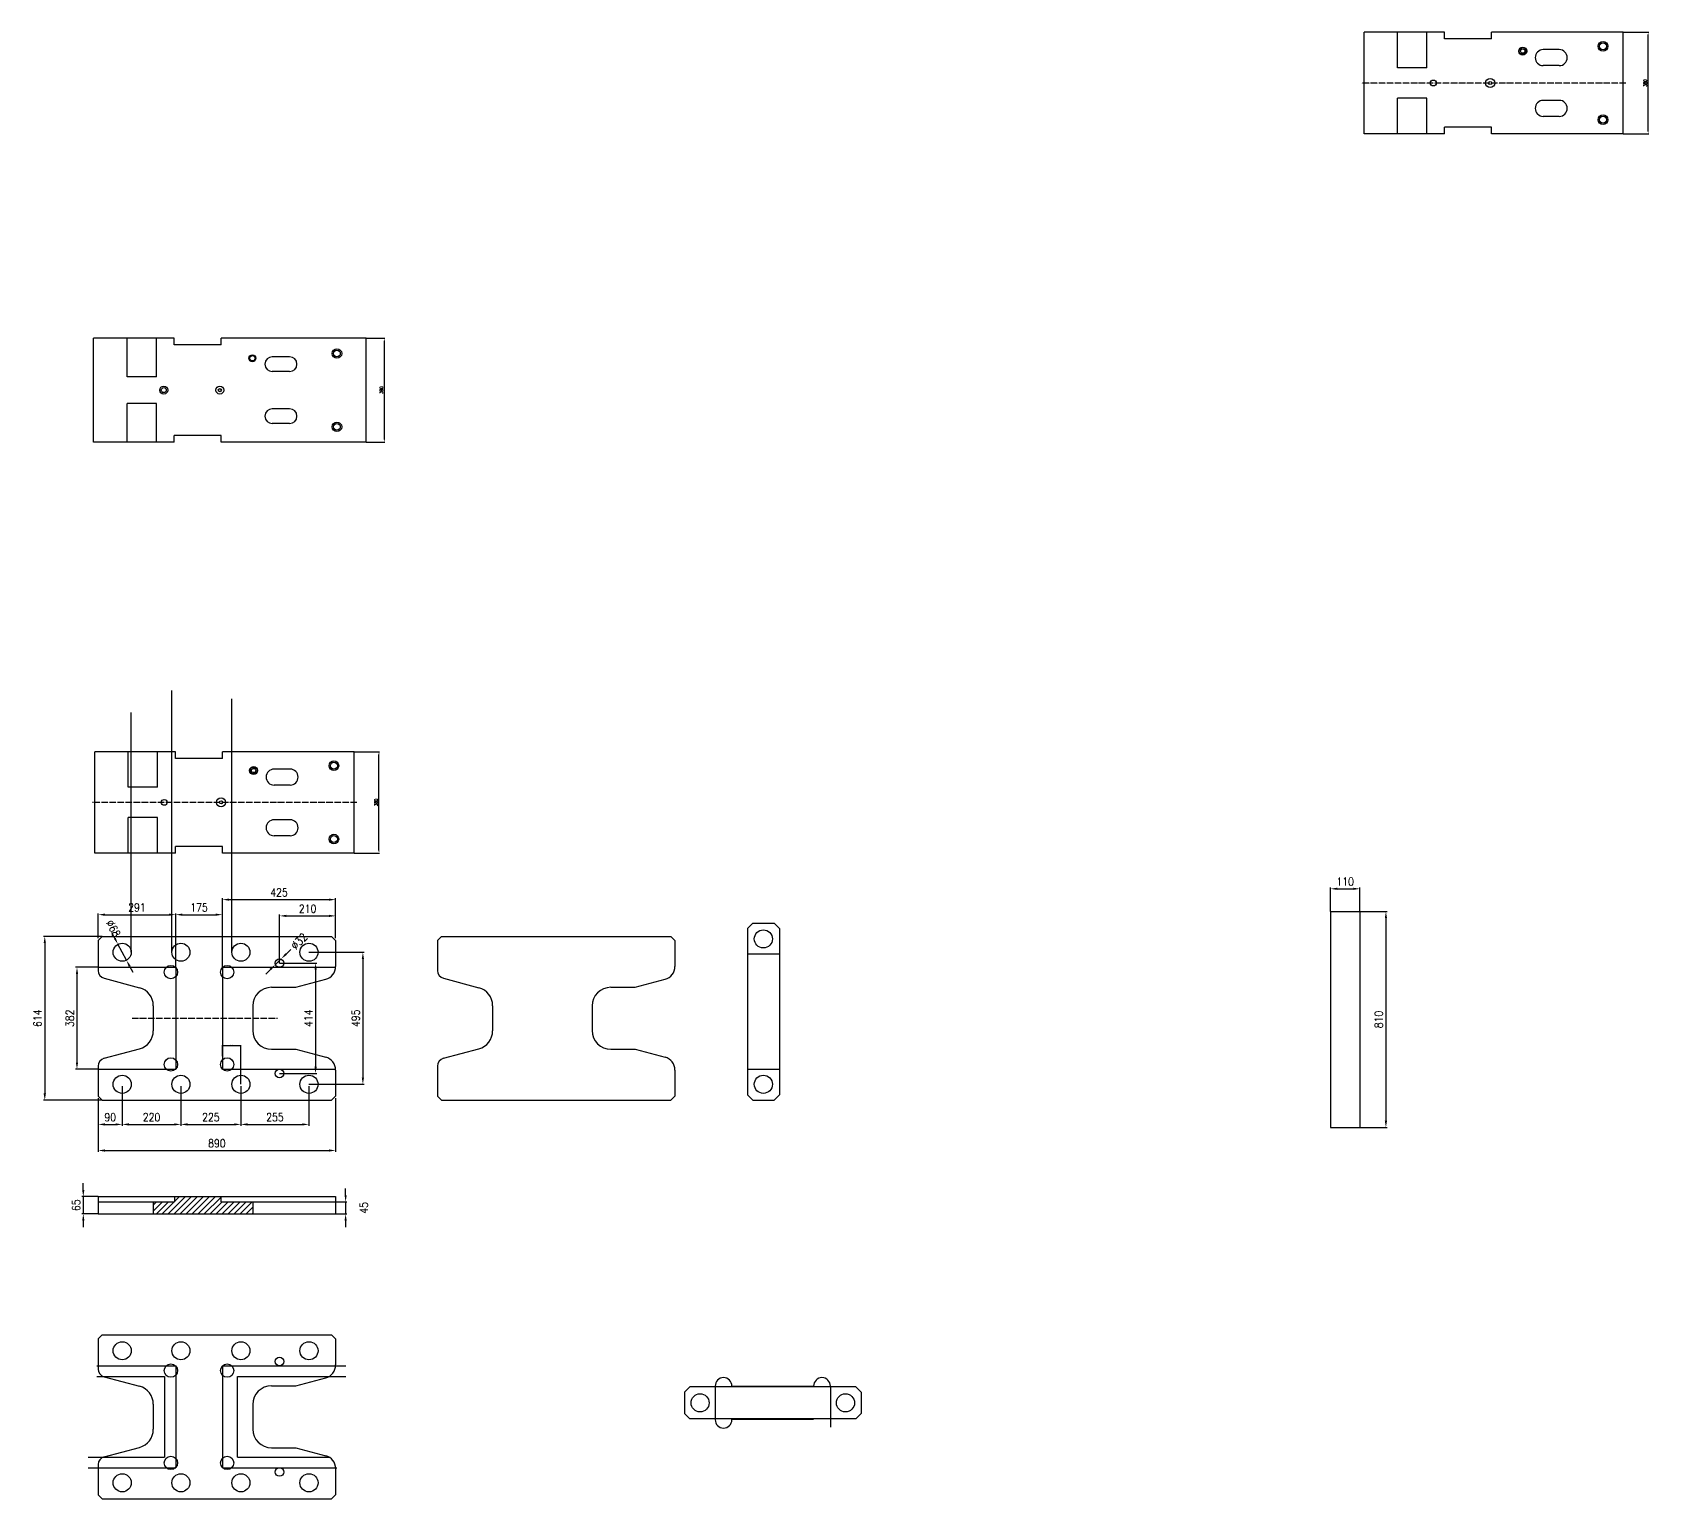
# Model space of a CAD drawing. Header units: millimetres. Extents: x 5342 to 26528, y -1153 to 6041.
# Drawn here: x 10104 to 16163, y 544 to 6041 of the extents above; entities that cross this region are included whole.
import ezdxf

# ---------------------------------------------------------------- set-up
doc = ezdxf.new("R2010")
doc.units = ezdxf.units.MM
doc.linetypes.add('ACAD_ISO04W100', pattern=[30, 24, -3, 0, -3])
doc.layers.add('7', color=7, linetype='Continuous')
doc.layers.add('AM_5', color=3, linetype='Continuous', lineweight=25)
doc.styles.add('HS', font='romans.shx', dxfattribs={"width": 0.85})
doc.styles.get("Standard").update_dxf_attribs({"font": 'arial.ttf'})
doc.dimstyles.new('ISO-25$0', dxfattribs={"dimtxt": 2.5, "dimasz": 2.5, "dimexe": 1.25, "dimexo": 0.625, "dimtad": 1, "dimtxsty": 'Standard', "dimcen": 2.5, "dimadec": 0, "dimazin": 0, "dimtfac": 1, "dimtmove": 0, "dimatfit": 3, "dimfxl": 1, "dimarcsym": 0})
doc.dimstyles.new('Standard$0', dxfattribs={"dimscale": 12, "dimtxt": 3, "dimasz": 2.5, "dimexe": 0.5, "dimexo": 0, "dimgap": 1.2, "dimtad": 1, "dimdsep": 46, "dimtxsty": 'HS', "dimcen": 1, "dimclrd": 3, "dimclre": 3, "dimclrt": 4, "dimazin": 2, "dimtfac": 1, "dimtmove": 2, "dimatfit": 1, "dimfxl": 1, "dimtolj": 1, "dimtzin": 0, "dimarcsym": 0})
doc.dimstyles.new('Standard$3', dxfattribs={"dimscale": 12, "dimtxt": 3, "dimasz": 2.5, "dimexe": 0.5, "dimexo": 0, "dimgap": 1.2, "dimtad": 1, "dimdsep": 46, "dimtxsty": 'HS', "dimcen": 1, "dimclrd": 3, "dimclre": 3, "dimclrt": 4, "dimazin": 2, "dimtfac": 1, "dimtmove": 2, "dimatfit": 1, "dimfxl": 1, "dimtolj": 1, "dimtzin": 0, "dimarcsym": 0})

# ---------------------------------------------------------------- blocks, each defined once
blk = doc.blocks.new('*D24')
at = {"layer": '7', "color": 3, "lineweight": -2, "transparency": 16777216}
for p, q in [((10441, 2089.7), (10441, 1941.7)), ((10351, 2044.7), (10351, 1941.7)), ((10376, 1946.7), (10416, 1946.7))]:
    blk.add_line(p, q, dxfattribs=at)
at = {"layer": '7', "color": 3, "transparency": 16777216}
for points in [[(10376, 1950.9), (10376, 1942.6), (10351, 1946.7)], [(10416, 1950.9), (10416, 1942.6), (10441, 1946.7)]]:
    blk.add_solid(points, dxfattribs=at)
at = {"layer": 'Defpoints', "color": 0, "transparency": 16777216}
for p in [(10441, 2089.7), (10351, 2044.7), (10441, 1946.7)]:
    blk.add_point(p, dxfattribs=at)
at = {"layer": '7', "color": 4, "transparency": 16777216, "insert": (10396, 1973.7), "char_height": 30, "attachment_point": 5, "style": 'HS'}
blk.add_mtext('\\A1;90', dxfattribs=at)
blk = doc.blocks.new('*D25')
at = {"layer": '7', "color": 3, "lineweight": -2, "transparency": 16777216}
for p, q in [((10661, 2089.7), (10661, 1941.7)), ((10886, 2089.7), (10886, 1941.7)), ((10686, 1946.7), (10861, 1946.7))]:
    blk.add_line(p, q, dxfattribs=at)
at = {"layer": '7', "color": 3, "transparency": 16777216}
for points in [[(10686, 1950.9), (10686, 1942.6), (10661, 1946.7)], [(10861, 1950.9), (10861, 1942.6), (10886, 1946.7)]]:
    blk.add_solid(points, dxfattribs=at)
at = {"layer": 'Defpoints', "color": 0, "transparency": 16777216}
for p in [(10661, 2089.7), (10886, 2089.7), (10886, 1946.7)]:
    blk.add_point(p, dxfattribs=at)
at = {"layer": '7', "color": 4, "transparency": 16777216, "insert": (10773.5, 1973.7), "char_height": 30, "attachment_point": 5, "style": 'HS'}
blk.add_mtext('\\A1;225', dxfattribs=at)
blk = doc.blocks.new('*D26')
at = {"layer": '7', "color": 3, "lineweight": -2, "transparency": 16777216}
for p, q in [((10886, 2089.7), (10886, 1941.7)), ((11141, 2089.7), (11141, 1941.7)), ((10911, 1946.7), (11116, 1946.7))]:
    blk.add_line(p, q, dxfattribs=at)
at = {"layer": '7', "color": 3, "transparency": 16777216}
for points in [[(10911, 1950.9), (10911, 1942.6), (10886, 1946.7)], [(11116, 1950.9), (11116, 1942.6), (11141, 1946.7)]]:
    blk.add_solid(points, dxfattribs=at)
at = {"layer": 'Defpoints', "color": 0, "transparency": 16777216}
for p in [(10886, 2089.7), (11141, 2089.7), (11141, 1946.7)]:
    blk.add_point(p, dxfattribs=at)
at = {"layer": '7', "color": 4, "transparency": 16777216, "insert": (11013.5, 1973.7), "char_height": 30, "attachment_point": 5, "style": 'HS'}
blk.add_mtext('\\A1;255', dxfattribs=at)
blk = doc.blocks.new('*D27')
at = {"layer": '7', "color": 3, "lineweight": -2, "transparency": 16777216}
for p, q in [((10351, 2044.7), (10351, 1843.9)), ((11241, 2044.7), (11241, 1843.9)), ((10376, 1848.9), (11216, 1848.9))]:
    blk.add_line(p, q, dxfattribs=at)
at = {"layer": '7', "color": 3, "transparency": 16777216}
for points in [[(10376, 1853.1), (10376, 1844.7), (10351, 1848.9)], [(11216, 1853.1), (11216, 1844.7), (11241, 1848.9)]]:
    blk.add_solid(points, dxfattribs=at)
at = {"layer": 'Defpoints', "color": 0, "transparency": 16777216}
for p in [(10351, 2044.7), (11241, 2044.7), (11241, 1848.9)]:
    blk.add_point(p, dxfattribs=at)
at = {"layer": '7', "color": 4, "transparency": 16777216, "insert": (10796, 1875.9), "char_height": 30, "attachment_point": 5, "style": 'HS'}
blk.add_mtext('\\A1;890', dxfattribs=at)
blk = doc.blocks.new('*D28')
at = {"layer": '7', "color": 3, "lineweight": -2, "transparency": 16777216}
for p, q in [((11014.5, 2545.5), (11037.4, 2567.9)), ((11055.3, 2585.4), (11073.1, 2602.9)), ((10996.7, 2528), (10978.8, 2510.5))]:
    blk.add_line(p, q, dxfattribs=at)
at = {"layer": '7', "color": 3, "transparency": 16777216}
for points in [[(10993.8, 2531), (10999.6, 2525), (11014.5, 2545.5)], [(11052.3, 2588.4), (11058.2, 2582.4), (11037.4, 2567.9)]]:
    blk.add_solid(points, dxfattribs=at)
at = {"layer": 'Defpoints', "color": 0, "transparency": 16777216}
for p in [(11014.5, 2545.5), (11037.4, 2567.9)]:
    blk.add_point(p, dxfattribs=at)
at = {"layer": '7', "color": 4, "transparency": 16777216, "insert": (11104.2, 2633.4), "char_height": 30, "attachment_point": 5, "rotation": 44.42429, "style": 'HS'}
blk.add_mtext('\\A1;∅32', dxfattribs=at)
blk = doc.blocks.new('德克200B')
at = {"layer": '7'}
for p, q in [((82063.1, -3506.8), (82607.1, -3506.8)), ((82063.1, -3506.8), (82063.1, -3896.8)), ((82607.1, -3506.8), (82607.1, -3531.8)), ((82783.1, -3506.8), (83085.1, -3506.8)), ((82783.1, -3506.8), (82783.1, -3531.8)), ((82850.1, -3506.8), (82850.1, -3651.3)), ((82960.1, -3506.8), (82960.1, -3651.3)), ((83085.1, -3506.8), (83085.1, -3896.8)), ((82607.1, -3531.8), (82783.1, -3531.8)), ((82350.6, -3576.8), (82415.6, -3576.8)), ((82350.6, -3631.8), (82415.6, -3631.8)), ((82850.1, -3651.3), (82960.1, -3651.3)), ((82850.1, -3752.3), (82960.1, -3752.3)), ((82850.1, -3752.3), (82850.1, -3896.8)), ((82960.1, -3752.3), (82960.1, -3896.8)), ((82350.6, -3771.8), (82415.6, -3771.8)), ((82350.6, -3826.8), (82415.6, -3826.8)), ((82607.1, -3871.8), (82783.1, -3871.8)), ((82607.1, -3871.8), (82607.1, -3896.8)), ((82783.1, -3871.8), (82783.1, -3896.8)), ((82063.1, -3896.8), (82607.1, -3896.8)), ((82783.1, -3896.8), (83085.1, -3896.8))]:
    blk.add_line(p, q, dxfattribs=at)
for centre, radius in [((82173.1, -3564.3), 18), ((82173.1, -3564.3), 12.5), ((82612.1, -3701.8), 15), ((82612.1, -3701.8), 5.75), ((82822.1, -3701.8), 15), ((82822.1, -3701.8), 9.4), ((82490.1, -3821.3), 13), ((82490.1, -3821.3), 10), ((82173.1, -3839.3), 18), ((82173.1, -3839.3), 12.5)]:
    blk.add_circle(centre, radius, dxfattribs=at)
for centre, start, end in [((82350.6, -3604.3), 90, 270), ((82415.6, -3604.3), 270, 90), ((82350.6, -3799.3), 90, 270), ((82415.6, -3799.3), 270, 90)]:
    blk.add_arc(centre, 27.5, start, end, dxfattribs=at)
blk = doc.blocks.new('*D29')
at = {"layer": '7', "color": 3, "lineweight": -2, "transparency": 16777216}
for p, q in [((10441, 2089.7), (10441, 1941.7)), ((10661, 2089.7), (10661, 1941.7)), ((10466, 1946.7), (10636, 1946.7))]:
    blk.add_line(p, q, dxfattribs=at)
at = {"layer": '7', "color": 3, "transparency": 16777216}
for points in [[(10466, 1950.9), (10466, 1942.6), (10441, 1946.7)], [(10636, 1950.9), (10636, 1942.6), (10661, 1946.7)]]:
    blk.add_solid(points, dxfattribs=at)
at = {"layer": 'Defpoints', "color": 0, "transparency": 16777216}
for p in [(10441, 2089.7), (10661, 2089.7), (10661, 1946.7)]:
    blk.add_point(p, dxfattribs=at)
at = {"layer": '7', "color": 4, "transparency": 16777216, "insert": (10551, 1973.7), "char_height": 30, "attachment_point": 5, "style": 'HS'}
blk.add_mtext('\\A1;220', dxfattribs=at)
blk = doc.blocks.new('*D30')
at = {"layer": '7', "color": 3, "lineweight": -2, "transparency": 16777216}
for p, q in [((11031, 2551.7), (11031, 2733.5)), ((11056, 2728.5), (11216, 2728.5)), ((11241, 2644.7), (11241, 2733.5))]:
    blk.add_line(p, q, dxfattribs=at)
at = {"layer": '7', "color": 3, "transparency": 16777216}
for points in [[(11056, 2732.7), (11056, 2724.4), (11031, 2728.5)], [(11216, 2732.7), (11216, 2724.4), (11241, 2728.5)]]:
    blk.add_solid(points, dxfattribs=at)
at = {"layer": 'Defpoints', "color": 0, "transparency": 16777216}
for p in [(11241, 2728.5), (11241, 2644.7), (11031, 2551.7)]:
    blk.add_point(p, dxfattribs=at)
at = {"layer": '7', "color": 4, "transparency": 16777216, "insert": (11136, 2755.5), "char_height": 30, "attachment_point": 5, "style": 'HS'}
blk.add_mtext('\\A1;210', dxfattribs=at)
blk = doc.blocks.new('*D31')
at = {"layer": '7', "color": 3, "lineweight": -2, "transparency": 16777216}
for p, q in [((10641.5, 2535.7), (10641.5, 2738.1)), ((10666.5, 2733.1), (10791.5, 2733.1)), ((10816.5, 2535.7), (10816.5, 2738.1))]:
    blk.add_line(p, q, dxfattribs=at)
at = {"layer": '7', "color": 3, "transparency": 16777216}
for points in [[(10666.5, 2737.3), (10666.5, 2728.9), (10641.5, 2733.1)], [(10791.5, 2737.3), (10791.5, 2728.9), (10816.5, 2733.1)]]:
    blk.add_solid(points, dxfattribs=at)
at = {"layer": 'Defpoints', "color": 0, "transparency": 16777216}
for p in [(10816.5, 2733.1), (10641.5, 2535.7), (10816.5, 2535.7)]:
    blk.add_point(p, dxfattribs=at)
at = {"layer": '7', "color": 4, "transparency": 16777216, "insert": (10729, 2760.1), "char_height": 30, "attachment_point": 5, "style": 'HS'}
blk.add_mtext('\\A1;175', dxfattribs=at)
blk = doc.blocks.new('*D32')
at = {"layer": '7', "color": 3, "lineweight": -2, "transparency": 16777216}
for p, q in [((10413.3, 2644.3), (10401.6, 2666.4)), ((10456.9, 2562.2), (10425, 2622.2)), ((10468.6, 2540.1), (10480.4, 2518))]:
    blk.add_line(p, q, dxfattribs=at)
at = {"layer": '7', "color": 3, "transparency": 16777216}
for points in [[(10417, 2646.3), (10409.6, 2642.4), (10425, 2622.2)], [(10472.3, 2542), (10465, 2538.1), (10456.9, 2562.2)]]:
    blk.add_solid(points, dxfattribs=at)
at = {"layer": 'Defpoints', "color": 0, "transparency": 16777216}
for p in [(10425, 2622.2), (10456.9, 2562.2)]:
    blk.add_point(p, dxfattribs=at)
at = {"layer": '7', "color": 4, "transparency": 16777216, "insert": (10407.8, 2681.1), "char_height": 30, "attachment_point": 5, "rotation": 297.97072, "style": 'HS'}
blk.add_mtext('\\A1;∅68', dxfattribs=at)
blk = doc.blocks.new('*D33')
at = {"layer": '7', "color": 3, "lineweight": -2, "transparency": 16777216}
for p, q in [((10351, 2644.7), (10351, 2738.1)), ((10376, 2733.1), (10616.5, 2733.1)), ((10641.5, 2535.7), (10641.5, 2738.1))]:
    blk.add_line(p, q, dxfattribs=at)
at = {"layer": '7', "color": 3, "transparency": 16777216}
for points in [[(10376, 2737.3), (10376, 2728.9), (10351, 2733.1)], [(10616.5, 2737.3), (10616.5, 2728.9), (10641.5, 2733.1)]]:
    blk.add_solid(points, dxfattribs=at)
at = {"layer": 'Defpoints', "color": 0, "transparency": 16777216}
for p in [(10641.5, 2733.1), (10351, 2644.7), (10641.5, 2535.7)]:
    blk.add_point(p, dxfattribs=at)
at = {"layer": '7', "color": 4, "transparency": 16777216, "insert": (10496.2, 2760.1), "char_height": 30, "attachment_point": 5, "style": 'HS'}
blk.add_mtext('\\A1;291', dxfattribs=at)
blk = doc.blocks.new('*D34')
at = {"layer": '7', "color": 3, "lineweight": -2, "transparency": 16777216}
for p, q in [((10816.5, 2535.7), (10816.5, 2794.5)), ((10841.5, 2789.5), (11216, 2789.5)), ((11241, 2644.7), (11241, 2794.5))]:
    blk.add_line(p, q, dxfattribs=at)
at = {"layer": '7', "color": 3, "transparency": 16777216}
for points in [[(10841.5, 2793.6), (10841.5, 2785.3), (10816.5, 2789.5)], [(11216, 2793.6), (11216, 2785.3), (11241, 2789.5)]]:
    blk.add_solid(points, dxfattribs=at)
at = {"layer": 'Defpoints', "color": 0, "transparency": 16777216}
for p in [(11241, 2789.5), (11241, 2644.7), (10816.5, 2535.7)]:
    blk.add_point(p, dxfattribs=at)
at = {"layer": '7', "color": 4, "transparency": 16777216, "insert": (11028.7, 2816.5), "char_height": 30, "attachment_point": 5, "style": 'HS'}
blk.add_mtext('\\A1;425', dxfattribs=at)
blk = doc.blocks.new('*D35')
at = {"layer": '7', "color": 3, "lineweight": -2, "transparency": 16777216}
for p, q in [((11141, 2592.2), (11348.2, 2592.2)), ((11343.2, 2567.2), (11343.2, 2122.2)), ((11141, 2097.2), (11348.2, 2097.2))]:
    blk.add_line(p, q, dxfattribs=at)
at = {"layer": '7', "color": 3, "transparency": 16777216}
for points in [[(11339.1, 2567.2), (11347.4, 2567.2), (11343.2, 2592.2)], [(11339.1, 2122.2), (11347.4, 2122.2), (11343.2, 2097.2)]]:
    blk.add_solid(points, dxfattribs=at)
at = {"layer": 'Defpoints', "color": 0, "transparency": 16777216}
for p in [(11141, 2592.2), (11141, 2097.2), (11343.2, 2097.2)]:
    blk.add_point(p, dxfattribs=at)
at = {"layer": '7', "color": 4, "transparency": 16777216, "insert": (11316.2, 2344.7), "char_height": 30, "attachment_point": 5, "rotation": 90, "style": 'HS'}
blk.add_mtext('\\A1;495', dxfattribs=at)
blk = doc.blocks.new('*D36')
at = {"layer": '7', "color": 3, "lineweight": -2, "transparency": 16777216}
for p, q in [((10351, 2535.7), (10266.4, 2535.7)), ((10271.4, 2510.7), (10271.4, 2178.7)), ((10351, 2153.7), (10266.4, 2153.7))]:
    blk.add_line(p, q, dxfattribs=at)
at = {"layer": '7', "color": 3, "transparency": 16777216}
for points in [[(10267.3, 2510.7), (10275.6, 2510.7), (10271.4, 2535.7)], [(10267.3, 2178.7), (10275.6, 2178.7), (10271.4, 2153.7)]]:
    blk.add_solid(points, dxfattribs=at)
at = {"layer": 'Defpoints', "color": 0, "transparency": 16777216}
for p in [(10351, 2535.7), (10271.4, 2153.7), (10351, 2153.7)]:
    blk.add_point(p, dxfattribs=at)
at = {"layer": '7', "color": 4, "transparency": 16777216, "insert": (10244.4, 2344.7), "char_height": 30, "attachment_point": 5, "rotation": 90, "style": 'HS'}
blk.add_mtext('\\A1;382', dxfattribs=at)
blk = doc.blocks.new('*D37')
at = {"layer": '7', "color": 3, "lineweight": -2, "transparency": 16777216}
for p, q in [((11278.5, 1681.1), (11278.5, 1706.1)), ((11241, 1656.1), (11283.5, 1656.1)), ((11278.5, 1656.1), (11278.5, 1611.1)), ((11241, 1611.1), (11283.5, 1611.1)), ((11278.5, 1586.1), (11278.5, 1561.1))]:
    blk.add_line(p, q, dxfattribs=at)
at = {"layer": '7', "color": 3, "transparency": 16777216}
for points in [[(11274.4, 1681.1), (11282.7, 1681.1), (11278.5, 1656.1)], [(11274.4, 1586.1), (11282.7, 1586.1), (11278.5, 1611.1)]]:
    blk.add_solid(points, dxfattribs=at)
at = {"layer": 'Defpoints', "color": 0, "transparency": 16777216}
for p in [(11241, 1656.1), (11241, 1611.1), (11278.5, 1611.1)]:
    blk.add_point(p, dxfattribs=at)
at = {"layer": '7', "color": 4, "transparency": 16777216, "insert": (11346.5, 1633.6), "char_height": 30, "attachment_point": 5, "rotation": 90, "style": 'HS'}
blk.add_mtext('\\A1;45', dxfattribs=at)
blk = doc.blocks.new('*D38')
at = {"layer": '7', "color": 3, "lineweight": -2, "transparency": 16777216}
for p, q in [((10295.1, 1701.1), (10295.1, 1726.1)), ((10351, 1676.1), (10290.1, 1676.1)), ((10295.1, 1676.1), (10295.1, 1611.1)), ((10351, 1611.1), (10290.1, 1611.1)), ((10295.1, 1586.1), (10295.1, 1561.1))]:
    blk.add_line(p, q, dxfattribs=at)
at = {"layer": '7', "color": 3, "transparency": 16777216}
for points in [[(10290.9, 1701.1), (10299.3, 1701.1), (10295.1, 1676.1)], [(10290.9, 1586.1), (10299.3, 1586.1), (10295.1, 1611.1)]]:
    blk.add_solid(points, dxfattribs=at)
at = {"layer": 'Defpoints', "color": 0, "transparency": 16777216}
for p in [(10351, 1676.1), (10295.1, 1611.1), (10351, 1611.1)]:
    blk.add_point(p, dxfattribs=at)
at = {"layer": '7', "color": 4, "transparency": 16777216, "insert": (10268.1, 1643.6), "char_height": 30, "attachment_point": 5, "rotation": 90, "style": 'HS'}
blk.add_mtext('\\A1;65', dxfattribs=at)
blk = doc.blocks.new('*D39')
at = {"layer": '7', "color": 3, "lineweight": -2, "transparency": 16777216}
for p, q in [((10366, 2651.7), (10145.7, 2651.7)), ((10150.7, 2626.7), (10150.7, 2062.7)), ((10366, 2037.7), (10145.7, 2037.7))]:
    blk.add_line(p, q, dxfattribs=at)
at = {"layer": '7', "color": 3, "transparency": 16777216}
for points in [[(10146.5, 2626.7), (10154.9, 2626.7), (10150.7, 2651.7)], [(10146.5, 2062.7), (10154.9, 2062.7), (10150.7, 2037.7)]]:
    blk.add_solid(points, dxfattribs=at)
at = {"layer": 'Defpoints', "color": 0, "transparency": 16777216}
for p in [(10366, 2651.7), (10150.7, 2037.7), (10366, 2037.7)]:
    blk.add_point(p, dxfattribs=at)
at = {"layer": '7', "color": 4, "transparency": 16777216, "insert": (10123.7, 2344.7), "char_height": 30, "attachment_point": 5, "rotation": 90, "style": 'HS'}
blk.add_mtext('\\A1;614', dxfattribs=at)
blk = doc.blocks.new('*D40')
at = {"layer": '7', "color": 3, "lineweight": -2, "transparency": 16777216}
for p, q in [((11310.5, 3344.1), (11405.6, 3344.1)), ((11403.6, 2974.1), (11403.6, 3334.1)), ((11310.5, 2964.1), (11405.6, 2964.1))]:
    blk.add_line(p, q, dxfattribs=at)
at = {"layer": '7', "color": 3, "transparency": 16777216}
for points in [[(11402, 3334.1), (11405.3, 3334.1), (11403.6, 3344.1)], [(11402, 2974.1), (11405.3, 2974.1), (11403.6, 2964.1)]]:
    blk.add_solid(points, dxfattribs=at)
at = {"layer": 'Defpoints', "color": 0, "transparency": 16777216}
for p in [(11310.5, 3344.1), (11403.6, 3344.1), (11310.5, 2964.1)]:
    blk.add_point(p, dxfattribs=at)
at = {"layer": '7', "color": 4, "transparency": 16777216, "insert": (11392.8, 3154.1), "char_height": 12, "attachment_point": 5, "rotation": 90, "style": 'HS'}
blk.add_mtext('\\A1;380', dxfattribs=at)
blk = doc.blocks.new('*D41')
at = {"layer": '7', "color": 3, "lineweight": -2, "transparency": 16777216}
for p, q in [((11031, 2551.7), (11171, 2551.7)), ((11166, 2526.7), (11166, 2162.7)), ((11031, 2137.7), (11171, 2137.7))]:
    blk.add_line(p, q, dxfattribs=at)
at = {"layer": '7', "color": 3, "transparency": 16777216}
for points in [[(11161.8, 2526.7), (11170.2, 2526.7), (11166, 2551.7)], [(11161.8, 2162.7), (11170.2, 2162.7), (11166, 2137.7)]]:
    blk.add_solid(points, dxfattribs=at)
at = {"layer": 'Defpoints', "color": 0, "transparency": 16777216}
for p in [(11031, 2551.7), (11031, 2137.7), (11166, 2137.7)]:
    blk.add_point(p, dxfattribs=at)
at = {"layer": '7', "color": 4, "transparency": 16777216, "insert": (11139, 2344.7), "char_height": 30, "attachment_point": 5, "rotation": 90, "style": 'HS'}
blk.add_mtext('\\A1;414', dxfattribs=at)
blk = doc.blocks.new('*D42')
at = {"layer": '7', "color": 3, "lineweight": -2, "transparency": 16777216}
for p, q in [((16068.2, 6041.1), (16163.4, 6041.1)), ((16161.4, 5671.1), (16161.4, 6031.1)), ((16068.2, 5661.1), (16163.4, 5661.1))]:
    blk.add_line(p, q, dxfattribs=at)
at = {"layer": '7', "color": 3, "transparency": 16777216}
for points in [[(16159.7, 6031.1), (16163.1, 6031.1), (16161.4, 6041.1)], [(16159.7, 5671.1), (16163.1, 5671.1), (16161.4, 5661.1)]]:
    blk.add_solid(points, dxfattribs=at)
at = {"layer": 'Defpoints', "color": 0, "transparency": 16777216}
for p in [(16068.2, 6041.1), (16161.4, 6041.1), (16068.2, 5661.1)]:
    blk.add_point(p, dxfattribs=at)
at = {"layer": '7', "color": 4, "transparency": 16777216, "insert": (16150.6, 5851.1), "char_height": 12, "attachment_point": 5, "rotation": 90, "style": 'HS'}
blk.add_mtext('\\A1;380', dxfattribs=at)
blk = doc.blocks.new('*D55')
at = {"layer": '7', "color": 3, "lineweight": -2, "transparency": 16777216}
for p, q in [((11356, 4894.5), (11425.3, 4894.5)), ((11423.3, 4884.5), (11423.3, 4514.5)), ((11356, 4504.5), (11425.3, 4504.5))]:
    blk.add_line(p, q, dxfattribs=at)
at = {"layer": '7', "color": 3, "transparency": 16777216}
for points in [[(11421.6, 4884.5), (11425, 4884.5), (11423.3, 4894.5)], [(11421.6, 4514.5), (11425, 4514.5), (11423.3, 4504.5)]]:
    blk.add_solid(points, dxfattribs=at)
at = {"layer": 'Defpoints', "color": 0, "transparency": 16777216}
for p in [(11356, 4894.5), (11356, 4504.5), (11423.3, 4504.5)]:
    blk.add_point(p, dxfattribs=at)
at = {"layer": '7', "color": 4, "transparency": 16777216, "insert": (11412.5, 4699.5), "char_height": 12, "attachment_point": 5, "rotation": 90, "style": 'HS'}
blk.add_mtext('\\A1;390', dxfattribs=at)
blk = doc.blocks.new('*D72')
at = {"layer": '7', "color": 3, "lineweight": -2, "transparency": 16777216}
for p, q in [((14970.7, 2745.2), (14970.7, 2835.1)), ((14995.7, 2830.1), (15055.7, 2830.1)), ((15080.7, 2745.2), (15080.7, 2835.1))]:
    blk.add_line(p, q, dxfattribs=at)
at = {"layer": '7', "color": 3, "transparency": 16777216}
for points in [[(14995.7, 2834.3), (14995.7, 2826), (14970.7, 2830.1)], [(15055.7, 2834.3), (15055.7, 2826), (15080.7, 2830.1)]]:
    blk.add_solid(points, dxfattribs=at)
at = {"layer": 'Defpoints', "color": 0, "transparency": 16777216}
for p in [(15080.7, 2830.1), (14970.7, 2745.2), (15080.7, 2745.2)]:
    blk.add_point(p, dxfattribs=at)
at = {"layer": '7', "color": 4, "transparency": 16777216, "insert": (15025.7, 2857.1), "char_height": 30, "attachment_point": 5, "style": 'HS'}
blk.add_mtext('\\A1;110', dxfattribs=at)
blk = doc.blocks.new('*D73')
at = {"layer": '7', "color": 3, "lineweight": -2, "transparency": 16777216}
for p, q in [((15080.7, 2745.2), (15183.4, 2745.2)), ((15178.4, 2720.2), (15178.4, 1960.2)), ((15080.7, 1935.2), (15183.4, 1935.2))]:
    blk.add_line(p, q, dxfattribs=at)
at = {"layer": '7', "color": 3, "transparency": 16777216}
for points in [[(15174.2, 2720.2), (15182.5, 2720.2), (15178.4, 2745.2)], [(15174.2, 1960.2), (15182.5, 1960.2), (15178.4, 1935.2)]]:
    blk.add_solid(points, dxfattribs=at)
at = {"layer": 'Defpoints', "color": 0, "transparency": 16777216}
for p in [(15080.7, 2745.2), (15080.7, 1935.2), (15178.4, 1935.2)]:
    blk.add_point(p, dxfattribs=at)
at = {"layer": '7', "color": 4, "transparency": 16777216, "insert": (15151.4, 2340.2), "char_height": 30, "attachment_point": 5, "rotation": 90, "style": 'HS'}
blk.add_mtext('\\A1;810', dxfattribs=at)
blk = doc.blocks.new('*D125')
at = {"layer": 'AM_5', "color": 0, "lineweight": -2, "transparency": 16777216}
for p, q in [((10816.5, 2202.8), (10816.5, 2243.5)), ((10819, 2242.2), (10883.5, 2242.2)), ((10886, 2097.8), (10886, 2243.5))]:
    blk.add_line(p, q, dxfattribs=at)
at = {"layer": 'AM_5', "color": 0, "transparency": 16777216}
for points in [[(10819, 2242.6), (10819, 2241.8), (10816.5, 2242.2)], [(10883.5, 2242.6), (10883.5, 2241.8), (10886, 2242.2)]]:
    blk.add_solid(points, dxfattribs=at)
at = {"layer": 'Defpoints', "color": 0, "transparency": 16777216}
for p in [(10886, 2242.2), (10816.5, 2202.2), (10886, 2097.2)]:
    blk.add_point(p, dxfattribs=at)
at = {"layer": 'AM_5', "color": 0, "transparency": 16777216, "insert": (10851.2, 2244.3), "char_height": 2.5, "attachment_point": 5}
blk.add_mtext('69,5', dxfattribs=at)

msp = doc.modelspace()

# ---------------------------------------------------------------- hatches: boundary and pattern name
at = {"layer": '7'}
h = msp.add_hatch(dxfattribs=at)
h.set_pattern_fill('ANSI31', color=11, scale=5, style=0)
h.set_pattern_definition([(45, (0, 224.47), (-11.22532, 11.22532), [])])
h.paths.add_polyline_path([(10637.471, 1676.072), (10637.471, 1656.072), (10557.471, 1656.072), (10557.471, 1611.072), (10930.471, 1611.072), (10930.471, 1656.072), (10810.471, 1656.072), (10810.471, 1676.072)])

# ---------------------------------------------------------------- linework, layer by layer
at = {"color": 1, "linetype": 'ACAD_ISO04W100'}
for p, q in [((16078.241, 5851.101), (15086.241, 5851.101)), ((11320.471, 3154.052), (10328.471, 3154.052)), ((10478.106, 2344.698), (11023.186, 2344.698))]:
    msp.add_line(p, q, dxfattribs=at)
for p, q in [((10626.971, 2592.198), (10626.971, 3573.492)), ((10851.971, 2592.198), (10851.971, 3542.795)), ((10474.971, 2592.198), (10474.971, 3491.32)), ((14970.749, 2745.221), (15080.749, 2745.221)), ((14970.749, 2745.221), (14970.749, 1935.221)), ((15080.749, 2745.221), (15080.749, 1935.221)), ((12784.541, 2681.198), (12804.541, 2701.198)), ((12784.541, 2681.198), (12784.541, 2058.198)), ((12804.541, 2701.198), (12884.541, 2701.198)), ((12884.541, 2701.198), (12904.541, 2681.198)), ((12904.541, 2681.198), (12904.541, 2058.198)), ((12784.541, 2585.698), (12904.541, 2585.698)), ((12784.541, 2153.698), (12904.541, 2153.698)), ((12804.541, 2038.198), (12784.541, 2058.198)), ((12804.541, 2038.198), (12884.541, 2038.198)), ((12884.541, 2038.198), (12904.541, 2058.198)), ((14970.749, 1935.221), (15080.749, 1935.221)), ((10599.471, 1001.592), (10599.471, 699.592)), ((10873.471, 699.592), (10873.471, 1001.592)), ((12548.362, 942.884), (12568.362, 962.884)), ((12548.362, 942.884), (12548.362, 862.884)), ((13191.362, 962.884), (12568.362, 962.884)), ((12663.862, 965.884), (12663.862, 839.884)), ((12726.862, 965.884), (13032.862, 965.884)), ((13095.862, 965.884), (13095.862, 811.884)), ((13191.362, 962.884), (13211.362, 942.884)), ((13211.362, 942.884), (13211.362, 862.884)), ((12548.362, 862.884), (12568.362, 842.884)), ((13211.362, 862.884), (13191.362, 842.884)), ((13191.362, 842.884), (12568.362, 842.884)), ((13032.862, 839.884), (12726.862, 839.884))]:
    msp.add_line(p, q)
for centre, start, end in [((12695.362, 965.884), 0, 180), ((13064.362, 965.884), 0, 180), ((12695.362, 839.884), 180, 360)]:
    msp.add_arc(centre, 31.5, start, end)
at = {"layer": '7'}
for p, q in [((15096.241, 5661.101), (15096.241, 6041.101)), ((15398.241, 6041.101), (15096.241, 6041.101)), ((15221.241, 5908.101), (15221.241, 6041.101)), ((15331.241, 5908.101), (15331.241, 6041.101)), ((15398.241, 6016.101), (15398.241, 6041.101)), ((15574.241, 6016.101), (15398.241, 6016.101)), ((15574.241, 6016.101), (15574.241, 6041.101)), ((16068.241, 6041.101), (15574.241, 6041.101)), ((16068.241, 5661.101), (16068.241, 6041.101)), ((15828.241, 5976.101), (15768.241, 5976.101)), ((15331.241, 5908.101), (15221.241, 5908.101)), ((15828.241, 5916.101), (15768.241, 5916.101)), ((15221.241, 5661.101), (15221.241, 5794.101)), ((15331.241, 5794.101), (15221.241, 5794.101)), ((15331.241, 5661.101), (15331.241, 5794.101)), ((15828.241, 5786.101), (15768.241, 5786.101)), ((15828.241, 5726.101), (15768.241, 5726.101)), ((15398.241, 5661.101), (15096.241, 5661.101)), ((15398.241, 5661.101), (15398.241, 5686.101)), ((15574.241, 5686.101), (15398.241, 5686.101)), ((15574.241, 5661.101), (15574.241, 5686.101)), ((16068.241, 5661.101), (15574.241, 5661.101)), ((10338.471, 2964.052), (10338.471, 3344.052)), ((10640.471, 3344.052), (10338.471, 3344.052)), ((10463.471, 3211.052), (10463.471, 3344.052)), ((10573.471, 3211.052), (10573.471, 3344.052)), ((10640.471, 3319.052), (10640.471, 3344.052)), ((10816.471, 3319.052), (10816.471, 3344.052)), ((11310.471, 3344.052), (10816.471, 3344.052)), ((11310.471, 2964.052), (11310.471, 3344.052)), ((10816.471, 3319.052), (10640.471, 3319.052)), ((11070.471, 3279.052), (11010.471, 3279.052)), ((11070.471, 3219.052), (11010.471, 3219.052)), ((10573.471, 3211.052), (10463.471, 3211.052)), ((10463.471, 2964.052), (10463.471, 3097.052)), ((10573.471, 3097.052), (10463.471, 3097.052)), ((10573.471, 2964.052), (10573.471, 3097.052)), ((11070.471, 3089.052), (11010.471, 3089.052)), ((10640.471, 2964.052), (10640.471, 2989.052)), ((10816.471, 2989.052), (10640.471, 2989.052)), ((10816.471, 2964.052), (10816.471, 2989.052)), ((11070.471, 3029.052), (11010.471, 3029.052)), ((10640.471, 2964.052), (10338.471, 2964.052)), ((11310.471, 2964.052), (10816.471, 2964.052)), ((10350.971, 2636.698), (10365.971, 2651.698)), ((10350.971, 2636.698), (10350.971, 2523.718)), ((10365.971, 2651.698), (11225.971, 2651.698)), ((11240.971, 2636.698), (11225.971, 2651.698)), ((11240.971, 2636.698), (11240.971, 2539.064)), ((11623.057, 2636.698), (11638.057, 2651.698)), ((11623.057, 2636.698), (11623.057, 2523.718)), ((11638.057, 2651.698), (12498.057, 2651.698)), ((12513.057, 2636.698), (12498.057, 2651.698)), ((12513.057, 2636.698), (12513.057, 2539.064)), ((10349.971, 2535.698), (10641.471, 2535.698)), ((10373.206, 2494.74), (10505.588, 2459.269)), ((10641.471, 2535.698), (10641.471, 2153.698)), ((10816.471, 2535.698), (11240.971, 2535.698)), ((10816.471, 2535.698), (10816.471, 2153.698)), ((11091.689, 2460.698), (11203.912, 2490.768)), ((11645.293, 2494.74), (11777.675, 2459.269)), ((12363.775, 2460.698), (12475.998, 2490.768)), ((11000.471, 2460.698), (11091.689, 2460.698)), ((12272.557, 2460.698), (12363.775, 2460.698)), ((10557.471, 2391.654), (10557.471, 2297.743)), ((10930.471, 2390.698), (10930.471, 2298.698)), ((11829.557, 2391.654), (11829.557, 2297.743)), ((12202.557, 2390.698), (12202.557, 2298.698)), ((10373.206, 2194.656), (10505.588, 2230.128)), ((11000.471, 2228.698), (11091.689, 2228.698)), ((11091.689, 2228.698), (11203.912, 2198.628)), ((11645.293, 2194.656), (11777.675, 2230.128)), ((12272.557, 2228.698), (12363.775, 2228.698)), ((12363.775, 2228.698), (12475.998, 2198.628)), ((10349.971, 2153.698), (10641.471, 2153.698)), ((10350.971, 2165.678), (10350.971, 2052.698)), ((10816.471, 2153.698), (11240.971, 2153.698)), ((11240.971, 2150.332), (11240.971, 2052.698)), ((11623.057, 2165.678), (11623.057, 2052.698)), ((12513.057, 2150.332), (12513.057, 2052.698)), ((10350.971, 2052.698), (10365.971, 2037.698)), ((10365.971, 2037.698), (11225.971, 2037.698)), ((11225.971, 2037.698), (11240.971, 2052.698)), ((11623.057, 2052.698), (11638.057, 2037.698)), ((11638.057, 2037.698), (12498.057, 2037.698)), ((12498.057, 2037.698), (12513.057, 2052.698)), ((10350.971, 1676.072), (10350.971, 1611.072)), ((10350.971, 1676.072), (11240.971, 1676.072)), ((10350.971, 1656.072), (10637.471, 1656.072)), ((10557.471, 1656.072), (10557.471, 1611.072)), ((10637.471, 1676.072), (10637.471, 1656.072)), ((10810.471, 1676.072), (10810.471, 1656.072)), ((10810.471, 1656.072), (11240.971, 1656.072)), ((10930.471, 1656.072), (10930.471, 1611.072)), ((11240.971, 1676.072), (11240.971, 1611.072)), ((10350.971, 1611.072), (11240.971, 1611.072)), ((10350.971, 1142.592), (10365.971, 1157.592)), ((10365.971, 1157.592), (11225.971, 1157.592)), ((11240.971, 1142.592), (11225.971, 1157.592)), ((10350.971, 1142.592), (10350.971, 1029.612)), ((11240.971, 1142.592), (11240.971, 1044.959)), ((10345.971, 1041.592), (10641.471, 1041.592)), ((10641.471, 1041.592), (10641.471, 659.592)), ((10816.471, 1041.592), (11278.971, 1041.592)), ((10816.471, 1041.592), (10816.471, 659.592)), ((10345.971, 1001.592), (10599.471, 1001.592)), ((10373.206, 1000.634), (10505.588, 965.163)), ((10873.471, 1001.592), (11278.971, 1001.592)), ((11091.689, 966.592), (11203.912, 996.662)), ((11000.471, 966.592), (11091.689, 966.592)), ((10557.471, 897.548), (10557.471, 803.637)), ((10930.471, 896.592), (10930.471, 804.592)), ((10373.206, 700.55), (10505.588, 736.022)), ((11000.471, 734.592), (11091.689, 734.592)), ((11091.689, 734.592), (11203.912, 704.522)), ((10312.971, 699.592), (10599.471, 699.592)), ((10350.971, 671.573), (10350.971, 558.592)), ((10873.471, 699.592), (11220.858, 699.592)), ((10312.971, 659.592), (10641.471, 659.592)), ((10816.471, 659.592), (11245.971, 659.592)), ((11240.971, 656.226), (11240.971, 558.592)), ((10350.971, 558.592), (10365.971, 543.592)), ((11225.971, 543.592), (11240.971, 558.592)), ((10365.971, 543.592), (11225.971, 543.592))]:
    msp.add_line(p, q, dxfattribs=at)
for centre, radius in [((15992.241, 5988.601), 18), ((15992.241, 5988.601), 13), ((15691.241, 5970.601), 15), ((15691.241, 5970.601), 13), ((15691.241, 5970.601), 8), ((15356.241, 5851.101), 11), ((15569.241, 5851.101), 17), ((15569.241, 5851.101), 6), ((15992.241, 5713.601), 18), ((15992.241, 5713.601), 13), ((10933.471, 3273.552), 15), ((10933.471, 3273.552), 13), ((10933.471, 3273.552), 8), ((11234.471, 3291.552), 18), ((11234.471, 3291.552), 13), ((10598.471, 3154.052), 11), ((10811.471, 3154.052), 17), ((10811.471, 3154.052), 6), ((11234.471, 3016.552), 18), ((11234.471, 3016.552), 13), ((12844.541, 2642.198), 34), ((10440.971, 2592.198), 34), ((10660.971, 2592.198), 34), ((10885.971, 2592.198), 34), ((11140.971, 2592.198), 34), ((11030.971, 2551.698), 16), ((10623.471, 2517.698), 25), ((10834.471, 2517.698), 25), ((10623.471, 2171.698), 25), ((10834.471, 2171.698), 25), ((10440.971, 2097.198), 34), ((10660.971, 2097.198), 34), ((10885.971, 2097.198), 34), ((11030.971, 2137.698), 16), ((11140.971, 2097.198), 34), ((12844.541, 2097.198), 34), ((10440.971, 1098.092), 34), ((10660.971, 1098.092), 34), ((10885.971, 1098.092), 34), ((11140.971, 1098.092), 34), ((10623.471, 1023.592), 25), ((10834.471, 1023.592), 25), ((11030.971, 1057.592), 16), ((12607.362, 902.884), 34), ((13152.362, 902.884), 34), ((10623.471, 677.592), 25), ((10834.471, 677.592), 25), ((10440.971, 603.092), 34), ((10660.971, 603.092), 34), ((10885.971, 603.092), 34), ((11030.971, 643.592), 16), ((11140.971, 603.092), 34)]:
    msp.add_circle(centre, radius, dxfattribs=at)
for centre, radius, start, end in [((15768.241, 5946.101), 30, 90, 270), ((15828.241, 5946.101), 30, 270, 90), ((15768.241, 5756.101), 30, 90, 270), ((15828.241, 5756.101), 30, 270, 90), ((11010.471, 3249.052), 30, 90, 270), ((11070.471, 3249.052), 30, 270, 90), ((11010.471, 3059.052), 30, 90, 270), ((11070.471, 3059.052), 30, 270, 90), ((10380.971, 2523.718), 30, 180, 255), ((11190.971, 2539.064), 50, 285, 0), ((11653.057, 2523.718), 30, 180, 255), ((12463.057, 2539.064), 50, 285, 0), ((10487.471, 2391.654), 70, 0, 75), ((11000.471, 2390.698), 70, 90, 180), ((11759.557, 2391.654), 70, 0, 75), ((12272.557, 2390.698), 70, 90, 180), ((10487.471, 2297.743), 70, 285, 0), ((11000.471, 2298.698), 70, 180, 270), ((11759.557, 2297.743), 70, 285, 0), ((12272.557, 2298.698), 70, 180, 270), ((10380.971, 2165.678), 30, 105, 180), ((11190.971, 2150.332), 50, 0, 75), ((11653.057, 2165.678), 30, 105, 180), ((12463.057, 2150.332), 50, 0, 75), ((11190.971, 1044.959), 50, 285, 0), ((10380.971, 1029.612), 30, 180, 255), ((10487.471, 897.548), 70, 0, 75), ((11000.471, 896.592), 70, 90, 180), ((10487.471, 803.637), 70, 285, 0), ((11000.471, 804.592), 70, 180, 270), ((10380.971, 671.573), 30, 105, 180), ((11190.971, 656.226), 50, 0, 75)]:
    msp.add_arc(centre, radius, start, end, dxfattribs=at)

# ---------------------------------------------------------------- block references
at = {"layer": '7', "rotation": 180}
msp.add_blockref('德克200B', (93419.039, 997.746), dxfattribs=at)

# ---------------------------------------------------------------- dimensions: what is measured, and where the dimension line sits
at = {"layer": '7'}
for base, p1, p2, angle, override, picture, middle in [((16161.416, 6041.101), (16068.241, 5661.101), (16068.241, 6041.101), 270, {"dimscale": 4, "dimdec": 0, "dimtdec": 0, "dimarcsym": 1}, '*D42', (16150.616, 5851.101)), ((11423.296, 4504.506), (11355.971, 4894.506), (11355.971, 4504.506), 90, {"dimscale": 4, "dimdec": 0, "dimtdec": 0, "dimarcsym": 1}, '*D55', (11412.496, 4699.506)), ((11403.645, 3344.052), (11310.471, 2964.052), (11310.471, 3344.052), 270, {"dimscale": 4, "dimdec": 0, "dimtdec": 0, "dimarcsym": 1}, '*D40', (11392.845, 3154.052)), ((15178.372, 1935.221), (15080.749, 2745.221), (15080.749, 1935.221), 90, {"dimscale": 10, "dimdec": 0, "dimtdec": 0}, '*D73', (15151.372, 2340.221)), ((10150.713, 2037.698), (10365.971, 2651.698), (10365.971, 2037.698), 90, {"dimscale": 10, "dimdec": 0, "dimtdec": 0}, '*D39', (10123.713, 2344.698)), ((11166.012, 2137.698), (11030.971, 2551.698), (11030.971, 2137.698), 90, {"dimscale": 10, "dimdec": 0, "dimtdec": 0}, '*D41', (11139.012, 2344.698)), ((11343.221, 2097.198), (11140.971, 2592.198), (11140.971, 2097.198), 90, {"dimscale": 10, "dimdec": 0, "dimtdec": 0}, '*D35', (11316.221, 2344.698)), ((10271.426, 2153.698), (10350.971, 2535.698), (10350.971, 2153.698), 90, {"dimscale": 10, "dimdec": 0, "dimtdec": 0}, '*D36', (10244.426, 2344.698)), ((10295.097, 1611.072), (10350.971, 1676.072), (10350.971, 1611.072), 90, {"dimscale": 10, "dimdec": 0, "dimtdec": 0}, '*D38', (10268.097, 1643.572)), ((11278.535, 1611.072), (11240.971, 1656.072), (11240.971, 1611.072), 90, {"dimscale": 10, "dimdec": 0, "dimtdec": 0}, '*D37', (11346.535, 1633.572))]:
    dim = msp.add_linear_dim(base=base, p1=p1, p2=p2, angle=angle, dimstyle='Standard$0', override=override, dxfattribs=at)
    dim.commit()
    dim.dimension.update_dxf_attribs({"geometry": picture, "text_midpoint": middle})
for base, p1, p2, picture, middle in [((15080.749, 2830.143), (14970.749, 2745.221), (15080.749, 2745.221), '*D72', (15025.749, 2857.143)), ((11240.970565238, 2789.480923682), (10816.470565238, 2535.698110621), (11240.970565238, 2644.698110621), '*D34', (11028.720565238, 2816.480923682)), ((10641.470565238, 2733.11361229), (10350.970565238, 2644.698110621), (10641.470565238, 2535.698110621), '*D33', (10496.220565238, 2760.11361229)), ((10816.471, 2733.114), (10641.471, 2535.698), (10816.471, 2535.698), '*D31', (10728.971, 2760.114)), ((11240.971, 2728.533), (11030.971, 2551.698), (11240.971, 2644.698), '*D30', (11135.971, 2755.533)), ((10440.971, 1946.737), (10350.971, 2044.698), (10440.971, 2089.698), '*D24', (10395.971, 1973.737)), ((10660.971, 1946.737), (10440.971, 2089.698), (10660.971, 2089.698), '*D29', (10550.971, 1973.737)), ((10885.971, 1946.737), (10660.971, 2089.698), (10885.971, 2089.698), '*D25', (10773.471, 1973.737)), ((11140.971, 1946.737), (10885.971, 2089.698), (11140.971, 2089.698), '*D26', (11013.471, 1973.737)), ((11240.971, 1848.909), (10350.971, 2044.698), (11240.971, 2044.698), '*D27', (10795.971, 1875.909))]:
    dim = msp.add_linear_dim(base=base, p1=p1, p2=p2, dimstyle='Standard$0', override={"dimscale": 10, "dimdec": 0, "dimtdec": 0}, dxfattribs=at)
    dim.commit()
    dim.dimension.update_dxf_attribs({"geometry": picture, "text_midpoint": middle})
for p1, p2, picture, middle in [((10456.917, 2562.17), (10425.024, 2622.226), '*D32', (10407.835, 2681.147)), ((11014.544, 2545.499), (11037.397, 2567.898), '*D28', (11104.237, 2633.408))]:
    dim = msp.add_diameter_dim_2p(p1=p1, p2=p2, dimstyle='Standard$3', override={"dimscale": 10, "dimdec": 0, "dimtdec": 0}, dxfattribs=at)
    dim.commit()
    dim.dimension.update_dxf_attribs({"geometry": picture, "text_midpoint": middle, "dimtype": 163})
at = {"layer": 'AM_5'}
dim = msp.add_linear_dim(base=(10885.971, 2242.202), p1=(10816.471, 2202.151), p2=(10885.971, 2097.198), dimstyle='ISO-25$0', override={"dimpost": ''}, dxfattribs=at)
dim.commit()
dim.dimension.update_dxf_attribs({"geometry": '*D125', "text_midpoint": (10851.221, 2244.33)})

doc.saveas('drawing.dxf')
